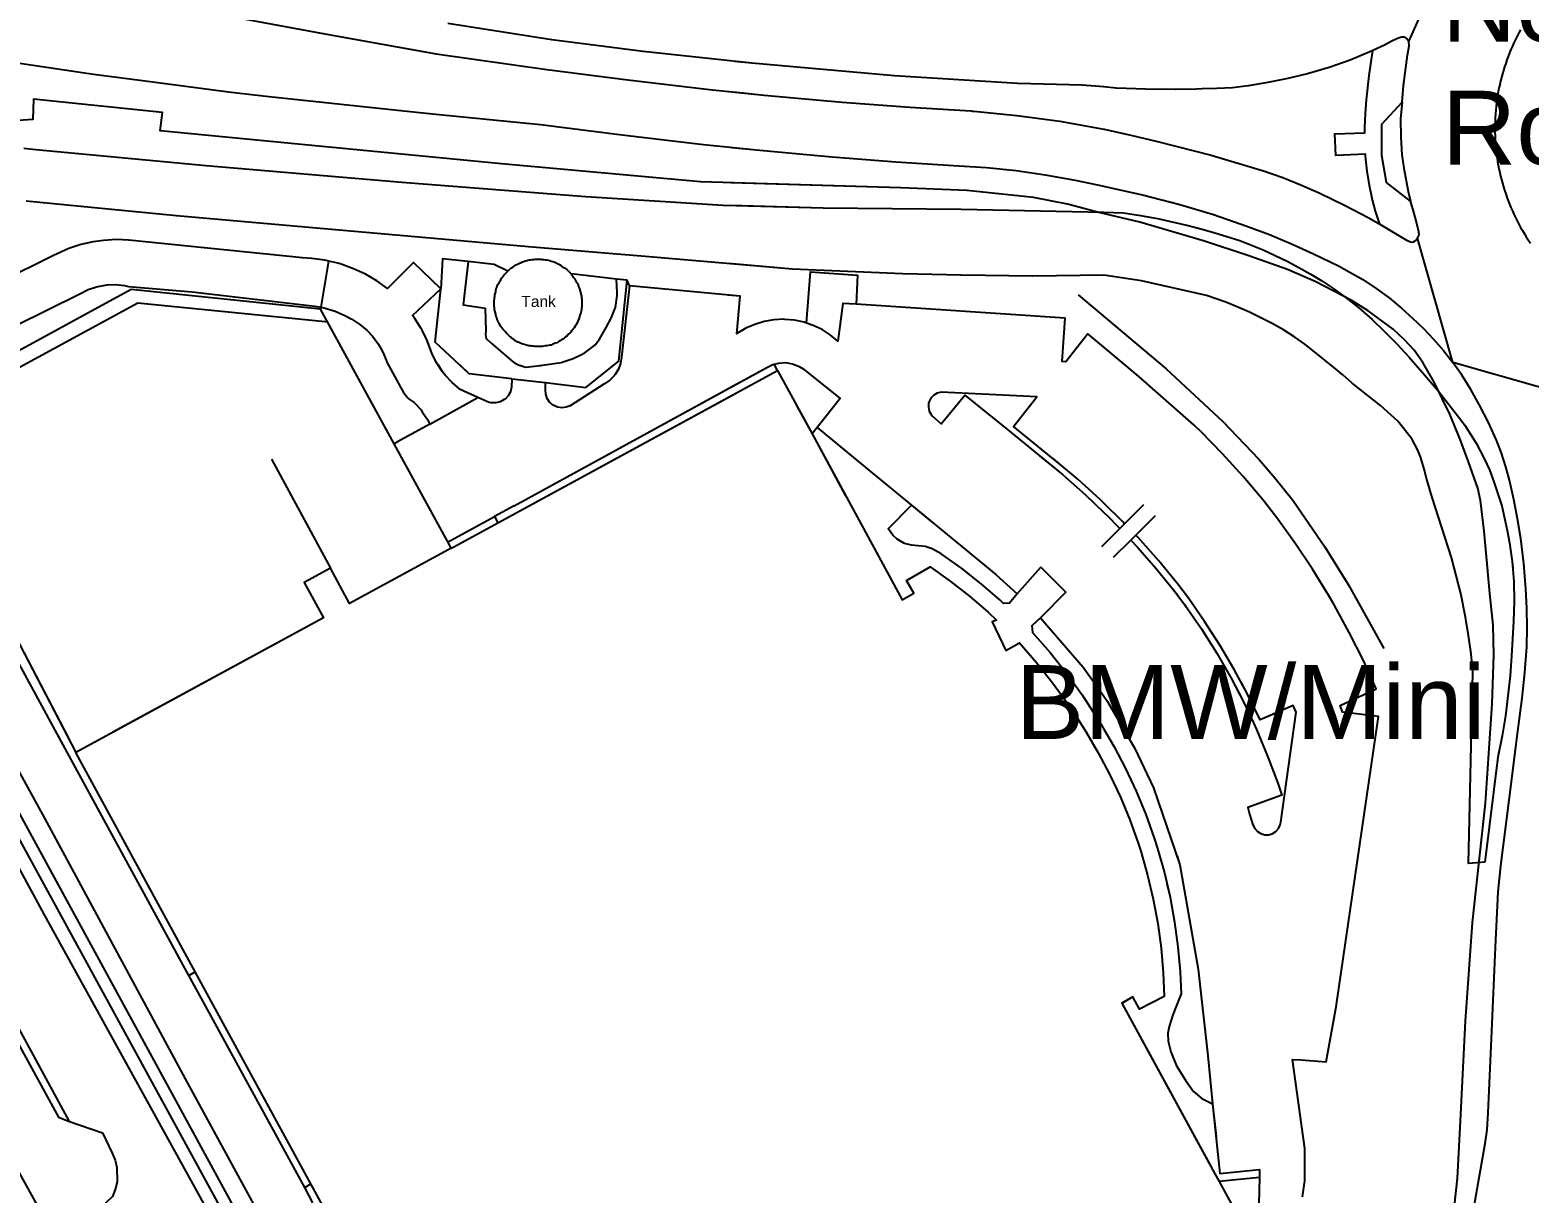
# Model space of a CAD drawing. Header units: millimetres. Extents: x 111502 to 977541, y 8702 to 1044108.
# Drawn here: x 488854.7 to 489057.6, y 240209.1 to 240366.6 of the extents above; entities that cross this region are included whole.
import ezdxf

# ---------------------------------------------------------------- set-up
doc = ezdxf.new("R2010")
doc.units = ezdxf.units.MM
doc.header["$LTSCALE"] = 0.25
doc.linetypes.add('DASHED2', pattern=[9.525, 6.35, -3.175])
doc.layers.add('E HVSS As Laid HV', color=10, linetype='Continuous')
doc.layers.add('X HVSS Site Background', color=8, linetype='Continuous')
doc.styles.add('Arial', font='arial.ttf')
doc.styles.add('OS Master Map$1$Standard', font='txt')

# ---------------------------------------------------------------- blocks, each defined once
blk = doc.blocks.new('OS MAP 060722')
at = {"layer": 'X HVSS Site Background', "flags": 128}
for points in [[(225.85, 1237.54), (225.12, 1237.2), (225.12, 1237.2), (222.78, 1236.24), (222.78, 1236.24), (219.91, 1235.22), (219.91, 1235.22), (216.97, 1234.37), (216.97, 1234.37), (214.32, 1233.72), (214.32, 1233.72), (211.64, 1233.18), (211.64, 1233.18), (208.94, 1232.74), (208.94, 1232.74), (206.84, 1232.49), (206.84, 1232.49), (204.73, 1232.36), (204.73, 1232.36), (202.74, 1232.33), (202.74, 1232.33), (201.97, 1232.29), (201.97, 1232.29), (199.17, 1232.24), (199.17, 1232.24), (195.12, 1232.29), (195.12, 1232.29), (191.07, 1232.44), (191.07, 1232.44), (189.42, 1232.59), (189.42, 1232.59), (187.07, 1232.79), (187.07, 1232.79), (186.47, 1232.84), (186.47, 1232.84), (177.77, 1233.04), (177.77, 1233.04), (161.07, 1234.09), (161.07, 1234.09), (141.77, 1235.79), (141.77, 1235.79), (127.07, 1237.39), (127.07, 1237.39), (114.72, 1238.99), (114.72, 1238.99), (100.62, 1241.19)], [(230.7, 1238.73), (239.62, 1258.76)], [(245.83, 1240.34), (245.6, 1239.9), (245.6, 1239.9), (245.36, 1239.46), (245.36, 1239.46), (245.14, 1239.01), (245.14, 1239.01), (244.93, 1238.56), (244.93, 1238.56), (244.72, 1238.11), (244.72, 1238.11), (244.52, 1237.65), (244.52, 1237.65), (244.33, 1237.19), (244.33, 1237.19), (244.15, 1236.72), (244.15, 1236.72), (243.98, 1236.25), (243.98, 1236.25), (243.81, 1235.78), (243.81, 1235.78), (243.66, 1235.31), (243.66, 1235.31), (243.51, 1234.83), (243.51, 1234.83), (243.37, 1234.35), (243.37, 1234.35), (243.24, 1233.87), (243.24, 1233.87), (243.12, 1233.39), (243.12, 1233.39), (243.01, 1232.9), (243.01, 1232.9), (242.9, 1232.41), (242.9, 1232.41), (242.81, 1231.92), (242.81, 1231.92), (242.72, 1231.43), (242.72, 1231.43), (242.65, 1230.94), (242.65, 1230.94), (242.58, 1230.44), (242.58, 1230.44), (242.52, 1229.95), (242.52, 1229.95), (242.47, 1229.45), (242.47, 1229.45), (242.43, 1228.95), (242.43, 1228.95), (242.4, 1228.45), (242.4, 1228.45), (242.38, 1227.96), (242.38, 1227.96), (242.36, 1227.46), (242.36, 1227.46), (242.36, 1226.96), (242.36, 1226.96), (242.36, 1226.46), (242.36, 1226.46), (242.38, 1225.96), (242.38, 1225.96), (242.4, 1225.46), (242.4, 1225.46), (242.43, 1224.96), (242.43, 1224.96), (242.47, 1224.46), (242.47, 1224.46), (242.52, 1223.97), (242.52, 1223.97), (242.58, 1223.47), (242.58, 1223.47), (242.65, 1222.98), (242.65, 1222.98), (242.72, 1222.49), (242.72, 1222.49), (242.81, 1221.99), (242.81, 1221.99), (242.9, 1221.5), (242.9, 1221.5), (243.01, 1221.02), (243.01, 1221.02), (243.12, 1220.53), (243.12, 1220.53), (243.24, 1220.04), (243.24, 1220.04), (243.37, 1219.56), (243.37, 1219.56), (243.51, 1219.08), (243.51, 1219.08), (243.66, 1218.61), (243.66, 1218.61), (243.81, 1218.13), (243.81, 1218.13), (243.98, 1217.66), (243.98, 1217.66), (244.15, 1217.19), (244.15, 1217.19), (244.33, 1216.73), (244.33, 1216.73), (244.52, 1216.27), (244.52, 1216.27), (244.72, 1215.81), (244.72, 1215.81), (244.93, 1215.35), (244.93, 1215.35), (245.14, 1214.9), (245.14, 1214.9), (245.36, 1214.46), (245.36, 1214.46), (245.6, 1214.01), (245.6, 1214.01), (245.83, 1213.58), (245.83, 1213.58), (246.08, 1213.14), (246.08, 1213.14), (246.34, 1212.71), (246.34, 1212.71), (246.6, 1212.29), (246.6, 1212.29), (246.87, 1211.87), (246.87, 1211.87), (247.15, 1211.45)], [(71.02, 1242.19), (84.47, 1239.69), (84.47, 1239.69), (99.07, 1237.09), (99.07, 1237.09), (114.02, 1234.94), (114.02, 1234.94), (125.02, 1233.54), (125.02, 1233.54), (136.07, 1232.24), (136.07, 1232.24), (143.47, 1231.49), (143.47, 1231.49), (154.02, 1230.54), (154.02, 1230.54), (163.17, 1229.84), (163.17, 1229.84), (171.42, 1229.34), (171.42, 1229.34), (171.59, 1229.33), (171.59, 1229.33), (171.82, 1229.32), (171.82, 1229.32), (177.66, 1228.74), (177.66, 1228.74), (183.47, 1227.94), (183.47, 1227.94), (189.42, 1226.88), (189.42, 1226.88), (189.45, 1226.87), (189.45, 1226.87), (193.08, 1226.06), (193.08, 1226.06), (196.7, 1225.21), (196.7, 1225.21), (203.95, 1223.34), (203.95, 1223.34), (211.05, 1221.22), (211.05, 1221.22), (213.63, 1220.32), (213.63, 1220.32), (216.17, 1219.31), (216.17, 1219.31), (218.67, 1218.19), (218.67, 1218.19), (222, 1216.59), (222, 1216.59), (225.27, 1214.85), (225.27, 1214.85), (226.76, 1213.99)], [(40.27, 1236.19), (52.67, 1234.34), (52.67, 1234.34), (58.62, 1233.54), (58.62, 1233.54), (71.32, 1231.89), (71.32, 1231.89), (76.47, 1231.29), (76.47, 1231.29), (94.67, 1229.34), (94.67, 1229.34), (99.02, 1228.89), (99.02, 1228.89), (113.17, 1227.49), (113.17, 1227.49), (124.22, 1226.09), (124.22, 1226.09), (135.22, 1224.79), (135.22, 1224.79), (142.87, 1224.04), (142.87, 1224.04), (149.66, 1223.4), (149.66, 1223.4), (152.66, 1223.14), (152.66, 1223.14), (161.25, 1222.46), (161.25, 1222.46), (169.78, 1221.91), (169.78, 1221.91), (173.55, 1221.68), (173.55, 1221.68), (177.54, 1221.26), (177.54, 1221.26), (181.5, 1220.68), (181.5, 1220.68), (185.54, 1219.95), (185.54, 1219.95), (189.42, 1219.16), (189.42, 1219.16), (189.56, 1219.13), (189.56, 1219.13), (194.65, 1217.97), (194.65, 1217.97), (199.7, 1216.68), (199.7, 1216.68), (204.28, 1215.33), (204.28, 1215.33), (208.78, 1213.76), (208.78, 1213.76), (211.83, 1212.59), (211.83, 1212.59), (214.84, 1211.33), (214.84, 1211.33), (217.82, 1209.99), (217.82, 1209.99), (221.2, 1208.35), (221.2, 1208.35), (224.48, 1206.5), (224.48, 1206.5), (226.29, 1205.3), (226.29, 1205.3), (228.04, 1204.02), (228.04, 1204.02), (229.72, 1202.64), (229.72, 1202.64), (231.22, 1201.3), (231.22, 1201.3), (232.67, 1199.9), (232.67, 1199.9), (234.05, 1198.43), (234.05, 1198.43), (235.38, 1196.89), (235.38, 1196.89), (236.65, 1195.3)], [(230.7, 1238.73), (230.4, 1239.13), (230.4, 1239.13), (230.09, 1239.33), (230.09, 1239.33), (229.69, 1239.33), (229.69, 1239.33), (229.18, 1239.17), (229.18, 1239.17), (228.29, 1238.74), (228.29, 1238.74), (227.42, 1238.25), (227.42, 1238.25), (225.85, 1237.54)], [(229.78, 1230.53), (229.99, 1232.8), (229.99, 1232.8), (230.51, 1236.91), (230.51, 1236.91), (230.76, 1238.17), (230.76, 1238.17), (230.7, 1238.73)], [(226.76, 1213.99), (226.19, 1215.77), (226.19, 1215.77), (225.74, 1217.49), (225.74, 1217.49), (225.37, 1219.23), (225.37, 1219.23), (225.05, 1221.2), (225.05, 1221.2), (224.83, 1223.2), (224.83, 1223.2), (224.82, 1223.48), (224.82, 1223.48), (220.81, 1223.33), (220.81, 1223.33), (220.69, 1226.24), (220.69, 1226.24), (224.73, 1226.4), (224.73, 1226.4), (224.73, 1227.09), (224.73, 1227.09), (224.82, 1228.98), (224.82, 1228.98), (224.98, 1230.86), (224.98, 1230.86), (225.35, 1234.16), (225.35, 1234.16), (225.85, 1237.54)], [(241.4, 1167.07), (240.91, 1172.44), (240.91, 1172.44), (240.4, 1176.58), (240.4, 1176.58), (240.04, 1178.28), (240.04, 1178.28), (238.79, 1181.84), (238.79, 1181.84), (237.62, 1185.01), (237.62, 1185.01), (236.26, 1188.29), (236.26, 1188.29), (234.14, 1192.6), (234.14, 1192.6), (232.62, 1195.26), (232.62, 1195.26), (232.3, 1195.75), (232.3, 1195.75), (231.44, 1196.93), (231.44, 1196.93), (230.1, 1198.36), (230.1, 1198.36), (228.57, 1199.79), (228.57, 1199.79), (225.21, 1202.28), (225.21, 1202.28), (222.89, 1203.74), (222.89, 1203.74), (218.02, 1206.26), (218.02, 1206.26), (214.29, 1207.87), (214.29, 1207.87), (209.04, 1209.73), (209.04, 1209.73), (203.05, 1211.73), (203.05, 1211.73), (194.3, 1214.28), (194.3, 1214.28), (188.73, 1215.6), (188.73, 1215.6), (184.51, 1216.72), (184.51, 1216.72), (179.89, 1217.61), (179.89, 1217.61), (170.91, 1218.58), (170.91, 1218.58), (161.94, 1218.94), (161.94, 1218.94), (134.82, 1219.73), (134.82, 1219.73), (107.91, 1222.2), (107.91, 1222.2), (61.7, 1226.65), (61.7, 1226.65), (62, 1229.15), (62, 1229.15), (44.58, 1230.94), (44.58, 1230.94), (44.45, 1228.18), (44.45, 1228.18), (39.93, 1227.87)], [(230.95, 1217.13), (227.7, 1219.65), (227.7, 1219.65), (227.06, 1223.29), (227.06, 1223.29), (227.03, 1227.54), (227.03, 1227.54), (229.78, 1230.53)], [(229.78, 1230.53), (229.57, 1228.32), (229.57, 1228.32), (229.6, 1225.77), (229.6, 1225.77), (229.75, 1223.41), (229.75, 1223.41), (230.01, 1221.59), (230.01, 1221.59), (230.63, 1218.44), (230.63, 1218.44), (230.95, 1217.13)], [(43.27, 1224.29), (44.87, 1224.14), (44.87, 1224.14), (67.92, 1221.94), (67.92, 1221.94), (94.42, 1219.69), (94.42, 1219.69), (119.32, 1217.74), (119.32, 1217.74), (137.92, 1216.59), (137.92, 1216.59), (151.42, 1216.24), (151.42, 1216.24), (170.12, 1216.04), (170.12, 1216.04), (189.42, 1215.64), (189.42, 1215.64), (192.07, 1215.54), (192.07, 1215.54), (194.37, 1215.19), (194.37, 1215.19), (196.67, 1214.79), (196.67, 1214.79), (200.82, 1213.84), (200.82, 1213.84), (202.57, 1213.39), (202.57, 1213.39), (204.32, 1212.89), (204.32, 1212.89), (207.82, 1211.79), (207.82, 1211.79), (210.97, 1210.54), (210.97, 1210.54), (212.62, 1209.79), (212.62, 1209.79), (214.22, 1208.99), (214.22, 1208.99), (215.82, 1208.14), (215.82, 1208.14), (217.37, 1207.29), (217.37, 1207.29), (218.92, 1206.34), (218.92, 1206.34), (220.42, 1205.34), (220.42, 1205.34), (222.07, 1204.14), (222.07, 1204.14), (223.92, 1202.69), (223.92, 1202.69), (225.72, 1201.09), (225.72, 1201.09), (227.42, 1199.49), (227.42, 1199.49), (229.07, 1197.79), (229.07, 1197.79), (230.72, 1196.04), (230.72, 1196.04), (232.82, 1193.59), (232.82, 1193.59), (234.72, 1191.39), (234.72, 1191.39), (237.42, 1187.94), (237.42, 1187.94), (238.27, 1186.79), (238.27, 1186.79), (239.07, 1185.59), (239.07, 1185.59), (239.82, 1184.34), (239.82, 1184.34), (240.92, 1182.29), (240.92, 1182.29), (241.62, 1180.74), (241.62, 1180.74), (242.22, 1179.14), (242.22, 1179.14), (242.77, 1177.49), (242.77, 1177.49), (243.27, 1175.89), (243.27, 1175.89), (243.67, 1174.19), (243.67, 1174.19), (244.02, 1172.54), (244.02, 1172.54), (244.32, 1170.84), (244.32, 1170.84), (244.67, 1168.34), (244.67, 1168.34), (244.76, 1167.46)], [(237.07, 1166.56), (236.47, 1168.89), (236.47, 1168.89), (233.87, 1176.99), (233.87, 1176.99), (233.57, 1177.89), (233.57, 1177.89), (233.32, 1178.84), (233.32, 1178.84), (233.07, 1179.74), (233.07, 1179.74), (232.82, 1180.69), (232.82, 1180.69), (232.57, 1181.59), (232.57, 1181.59), (232.27, 1182.49), (232.27, 1182.49), (231.92, 1183.39), (231.92, 1183.39), (231.12, 1184.94), (231.12, 1184.94), (229.22, 1187.34), (229.22, 1187.34), (226.87, 1189.44), (226.87, 1189.44), (223.02, 1192.49), (223.02, 1192.49), (221.77, 1193.59), (221.77, 1193.59), (220.52, 1194.64), (220.52, 1194.64), (217.92, 1196.74), (217.92, 1196.74), (216.62, 1197.74), (216.62, 1197.74), (215.27, 1198.69), (215.27, 1198.69), (213.72, 1199.69), (213.72, 1199.69), (212.22, 1200.54), (212.22, 1200.54), (210.67, 1201.34), (210.67, 1201.34), (209.12, 1202.09), (209.12, 1202.09), (207.57, 1202.79), (207.57, 1202.79), (205.92, 1203.44), (205.92, 1203.44), (203.32, 1204.34), (203.32, 1204.34), (194.52, 1206.34), (194.52, 1206.34), (189.42, 1207.09), (189.42, 1207.09), (179.82, 1206.99), (179.82, 1206.99), (170.12, 1207.09), (170.12, 1207.09), (162.22, 1207.29), (162.22, 1207.29), (147.27, 1207.94), (147.27, 1207.94), (128.42, 1209.54), (128.42, 1209.54), (111.57, 1210.94), (111.57, 1210.94), (63.92, 1215.14), (63.92, 1215.14), (43.57, 1217.14)], [(231.87, 1212.12), (232.12, 1212.58), (232.12, 1212.58), (232.07, 1212.98), (232.07, 1212.98), (231.71, 1214.48), (231.71, 1214.48), (231.28, 1215.95), (231.28, 1215.95), (230.95, 1217.13)], [(226.76, 1213.99), (228.37, 1213.06), (228.37, 1213.06), (230.46, 1211.81), (230.46, 1211.81), (231.07, 1211.56), (231.07, 1211.56), (231.34, 1211.62), (231.34, 1211.62), (231.57, 1211.77), (231.57, 1211.77), (231.87, 1212.12)], [(84.54, 1209), (83.99, 1209.13), (83.99, 1209.13), (82.23, 1209.38), (82.23, 1209.38), (80.95, 1209.46), (80.95, 1209.46), (57.48, 1211.86), (57.48, 1211.86), (55.76, 1211.92), (55.76, 1211.92), (54.03, 1211.82), (54.03, 1211.82), (52.65, 1211.63), (52.65, 1211.63), (50.96, 1211.24), (50.96, 1211.24), (49.32, 1210.7), (49.32, 1210.7), (47.74, 1210.01), (47.74, 1210.01), (47.18, 1209.72), (47.18, 1209.72), (25.9, 1199.16)], [(236.65, 1195.3), (231.87, 1212.12)], [(103.37, 1208.96), (99.92, 1209.33), (99.92, 1209.33), (99.67, 1205.24)], [(108.76, 1207.66), (109.17, 1208.04), (109.17, 1208.04), (109.27, 1208.09), (109.27, 1208.09), (109.42, 1208.19), (109.42, 1208.19), (109.62, 1208.34), (109.62, 1208.34), (109.77, 1208.44), (109.77, 1208.44), (110.17, 1208.64), (110.17, 1208.64), (110.32, 1208.74), (110.32, 1208.74), (110.52, 1208.79), (110.52, 1208.79), (110.72, 1208.89), (110.72, 1208.89), (110.92, 1208.94), (110.92, 1208.94), (111.12, 1209.04), (111.12, 1209.04), (111.32, 1209.09), (111.32, 1209.09), (111.47, 1209.14), (111.47, 1209.14), (111.67, 1209.19), (111.67, 1209.19), (111.87, 1209.19), (111.87, 1209.19), (112.07, 1209.24), (112.07, 1209.24), (112.27, 1209.24), (112.27, 1209.24), (112.47, 1209.29), (112.47, 1209.29), (113.27, 1209.29), (113.27, 1209.29), (113.42, 1209.24), (113.42, 1209.24), (113.62, 1209.24), (113.62, 1209.24), (113.82, 1209.19), (113.82, 1209.19), (114.02, 1209.19), (114.02, 1209.19), (114.42, 1209.09), (114.42, 1209.09), (114.62, 1208.99), (114.62, 1208.99), (115.02, 1208.89), (115.02, 1208.89), (115.92, 1208.44), (115.92, 1208.44), (116.07, 1208.29), (116.07, 1208.29), (116.22, 1208.19), (116.22, 1208.19), (116.42, 1208.09), (116.42, 1208.09), (116.72, 1207.89), (116.72, 1207.89), (117.32, 1207.29)], [(83.47, 1202.76), (84.54, 1209)], [(99.67, 1205.24), (95.98, 1208.84), (95.98, 1208.84), (92.48, 1205.32), (92.48, 1205.32), (91.02, 1206.35), (91.02, 1206.35), (89.48, 1207.24), (89.48, 1207.24), (87.86, 1207.98), (87.86, 1207.98), (86.19, 1208.59), (86.19, 1208.59), (85.73, 1208.72), (85.73, 1208.72), (84.54, 1209)], [(103.37, 1208.96), (102.69, 1203.07), (102.69, 1203.07), (105.67, 1202.63), (105.67, 1202.63), (105.78, 1199.57), (105.78, 1199.57), (105.72, 1199.07), (105.72, 1199.07), (105.84, 1198.52), (105.84, 1198.52), (106.47, 1197.95), (106.47, 1197.95), (108.33, 1196.32), (108.33, 1196.32), (109.36, 1195.45), (109.36, 1195.45), (109.65, 1195.25), (109.65, 1195.25), (110.31, 1194.94), (110.31, 1194.94), (110.88, 1194.72), (110.88, 1194.72), (111.21, 1194.66), (111.21, 1194.66), (113.13, 1194.88), (113.13, 1194.88), (115.97, 1195.3), (115.97, 1195.3), (117.59, 1195.83), (117.59, 1195.83), (118.74, 1196.37), (118.74, 1196.37), (119.21, 1196.65), (119.21, 1196.65), (120.31, 1197.45), (120.31, 1197.45), (120.57, 1197.69), (120.57, 1197.69), (121.17, 1198.45), (121.17, 1198.45), (122.05, 1200.03), (122.05, 1200.03), (122.74, 1201.27), (122.74, 1201.27), (123.21, 1202.4), (123.21, 1202.4), (123.31, 1202.74), (123.31, 1202.74), (123.56, 1204.33), (123.56, 1204.33), (123.57, 1204.71), (123.57, 1204.71), (123.45, 1206.58)], [(108.76, 1207.66), (106.89, 1208.57), (106.89, 1208.57), (103.37, 1208.96)], [(117.32, 1207.29), (117.42, 1207.14), (117.42, 1207.14), (117.57, 1206.99), (117.57, 1206.99), (117.62, 1206.79), (117.62, 1206.79), (117.77, 1206.64), (117.77, 1206.64), (117.87, 1206.49), (117.87, 1206.49), (118.07, 1206.09), (118.07, 1206.09), (118.17, 1205.99), (118.17, 1205.99), (118.27, 1205.79), (118.27, 1205.79), (118.32, 1205.59), (118.32, 1205.59), (118.42, 1205.39), (118.42, 1205.39), (118.47, 1205.24), (118.47, 1205.24), (118.72, 1204.24), (118.72, 1204.24), (118.72, 1203.99), (118.72, 1203.99), (118.77, 1203.84), (118.77, 1203.84), (118.77, 1202.84), (118.77, 1202.84), (118.72, 1202.64), (118.72, 1202.64), (118.72, 1202.44), (118.72, 1202.44), (118.57, 1201.84), (118.57, 1201.84), (118.52, 1201.69), (118.52, 1201.69), (118.42, 1201.29), (118.42, 1201.29), (118.22, 1200.89), (118.22, 1200.89), (118.17, 1200.74), (118.17, 1200.74), (117.97, 1200.34), (117.97, 1200.34), (117.87, 1200.19), (117.87, 1200.19), (117.72, 1199.99), (117.72, 1199.99), (117.62, 1199.84), (117.62, 1199.84), (117.57, 1199.74), (117.57, 1199.74), (117.42, 1199.59), (117.42, 1199.59), (117.27, 1199.39), (117.27, 1199.39), (117.17, 1199.24), (117.17, 1199.24), (117.02, 1199.14), (117.02, 1199.14), (116.72, 1198.84), (116.72, 1198.84), (116.52, 1198.69), (116.52, 1198.69), (116.37, 1198.59), (116.37, 1198.59), (116.22, 1198.44), (116.22, 1198.44), (116.02, 1198.34), (116.02, 1198.34), (115.87, 1198.24), (115.87, 1198.24), (115.67, 1198.14), (115.67, 1198.14), (115.37, 1197.94), (115.37, 1197.94), (115.17, 1197.89), (115.17, 1197.89), (114.97, 1197.79), (114.97, 1197.79), (114.82, 1197.74), (114.82, 1197.74), (114.62, 1197.64), (114.62, 1197.64), (114.42, 1197.64), (114.42, 1197.64), (114.02, 1197.54), (114.02, 1197.54), (113.82, 1197.54), (113.82, 1197.54), (113.42, 1197.44), (113.42, 1197.44), (112.42, 1197.44), (112.42, 1197.44), (112.22, 1197.49), (112.22, 1197.49), (112.02, 1197.49), (112.02, 1197.49), (111.82, 1197.54), (111.82, 1197.54), (111.62, 1197.54), (111.62, 1197.54), (111.42, 1197.59), (111.42, 1197.59), (111.27, 1197.64), (111.27, 1197.64), (110.67, 1197.79), (110.67, 1197.79), (110.47, 1197.89), (110.47, 1197.89), (110.32, 1197.99), (110.32, 1197.99), (110.12, 1198.04), (110.12, 1198.04), (109.92, 1198.14), (109.92, 1198.14), (109.77, 1198.24), (109.77, 1198.24), (109.57, 1198.39), (109.57, 1198.39), (109.27, 1198.59), (109.27, 1198.59), (109.12, 1198.74), (109.12, 1198.74), (108.97, 1198.84), (108.97, 1198.84), (108.52, 1199.29), (108.52, 1199.29), (108.42, 1199.44), (108.42, 1199.44), (108.12, 1199.74), (108.12, 1199.74), (107.92, 1200.04), (107.92, 1200.04), (107.77, 1200.19), (107.77, 1200.19), (107.57, 1200.59), (107.57, 1200.59), (107.47, 1200.74), (107.47, 1200.74), (107.42, 1200.94), (107.42, 1200.94), (107.32, 1201.14), (107.32, 1201.14), (107.27, 1201.34), (107.27, 1201.34), (107.17, 1201.49), (107.17, 1201.49), (107.12, 1201.69), (107.12, 1201.69), (107.12, 1201.84), (107.12, 1201.84), (106.97, 1202.44), (106.97, 1202.44), (106.97, 1202.69), (106.97, 1202.69), (106.92, 1202.89), (106.92, 1202.89), (106.92, 1203.69), (106.92, 1203.69), (106.97, 1203.89), (106.97, 1203.89), (106.97, 1204.04), (106.97, 1204.04), (107.02, 1204.24), (107.02, 1204.24), (107.02, 1204.44), (107.02, 1204.44), (107.12, 1204.84), (107.12, 1204.84), (107.12, 1205.04), (107.12, 1205.04), (107.17, 1205.24), (107.17, 1205.24), (107.27, 1205.44), (107.27, 1205.44), (107.32, 1205.64), (107.32, 1205.64), (107.42, 1205.84), (107.42, 1205.84), (107.62, 1206.14), (107.62, 1206.14), (107.72, 1206.34), (107.72, 1206.34), (107.82, 1206.49), (107.82, 1206.49), (107.92, 1206.69), (107.92, 1206.69), (108.02, 1206.84), (108.02, 1206.84), (108.17, 1206.99), (108.17, 1206.99), (108.27, 1207.14), (108.27, 1207.14), (108.42, 1207.34), (108.42, 1207.34), (108.76, 1207.66)], [(123.45, 1206.58), (117.32, 1207.29)], [(149.18, 1200.62), (149.72, 1207.54), (149.72, 1207.54), (156.07, 1207.09), (156.07, 1207.09), (155.88, 1203.16)], [(83.42, 1202.49), (57.76, 1205.18), (57.76, 1205.18), (27.74, 1188.78)], [(28.92, 1193.75), (50.91, 1204.62), (50.91, 1204.62), (51.97, 1205.15), (51.97, 1205.15), (53.1, 1205.53), (53.1, 1205.53), (54.27, 1205.76), (54.27, 1205.76), (54.48, 1205.79), (54.48, 1205.79), (55.67, 1205.82), (55.67, 1205.82), (56.86, 1205.7), (56.86, 1205.7), (57.43, 1205.59), (57.43, 1205.59), (66.04, 1204.87), (66.04, 1204.87), (82.63, 1202.92), (82.63, 1202.92), (83.47, 1202.76)], [(104.7, 1190.56), (102.3, 1191.64), (102.3, 1191.64), (101.24, 1192.55), (101.24, 1192.55), (100.29, 1193.57), (100.29, 1193.57), (99.93, 1194.03), (99.93, 1194.03), (99.16, 1195.19), (99.16, 1195.19), (98.52, 1196.43), (98.52, 1196.43), (98.27, 1197.06), (98.27, 1197.06), (97.78, 1198.36), (97.78, 1198.36), (97.1, 1199.75), (97.1, 1199.75), (97, 1199.92), (97, 1199.92), (96.16, 1201.22), (96.16, 1201.22), (95.85, 1201.64), (95.85, 1201.64), (99.67, 1205.24)], [(109.28, 1193.08), (103.52, 1193.75), (103.52, 1193.75), (98.92, 1198.05), (98.92, 1198.05), (99.67, 1205.2), (99.67, 1205.2), (99.67, 1205.24)], [(125.24, 1205.66), (124.16, 1195.98), (124.16, 1195.98), (124.02, 1195.15), (124.02, 1195.15), (123.72, 1194.36), (123.72, 1194.36), (123.29, 1193.64), (123.29, 1193.64), (123.15, 1193.47), (123.15, 1193.47), (122.55, 1192.87), (122.55, 1192.87), (121.85, 1192.4), (121.85, 1192.4), (121.73, 1192.34), (121.73, 1192.34), (117.21, 1189.43), (117.21, 1189.43), (116.65, 1189.21), (116.65, 1189.21), (116.05, 1189.15), (116.05, 1189.15), (115.46, 1189.24), (115.46, 1189.24), (114.91, 1189.48), (114.91, 1189.48), (114.86, 1189.52), (114.86, 1189.52), (114.41, 1189.91), (114.41, 1189.91), (114.07, 1190.41), (114.07, 1190.41), (113.88, 1190.98), (113.88, 1190.98), (113.84, 1191.58), (113.84, 1191.58), (113.84, 1191.6), (113.84, 1191.6), (113.86, 1192.55)], [(113.86, 1192.55), (119.31, 1191.91), (119.31, 1191.91), (123.77, 1195.47), (123.77, 1195.47), (124.89, 1206.41)], [(124.89, 1206.41), (123.45, 1206.58)], [(125.24, 1205.66), (124.89, 1206.41)], [(149.18, 1200.62), (148.85, 1200.73), (148.85, 1200.73), (147.56, 1201.01), (147.56, 1201.01), (146.25, 1201.12), (146.25, 1201.12), (146.05, 1201.13), (146.05, 1201.13), (144.74, 1201.06), (144.74, 1201.06), (143.44, 1200.83), (143.44, 1200.83), (142.18, 1200.44), (142.18, 1200.44), (140.98, 1199.91), (140.98, 1199.91), (139.85, 1199.24), (139.85, 1199.24), (139.74, 1199.16), (139.74, 1199.16), (140.2, 1204.24), (140.2, 1204.24), (125.24, 1205.66)], [(24.44, 1184.76), (24.54, 1184.81), (24.54, 1184.81), (58.7, 1203.35), (58.7, 1203.35), (84.05, 1200.81), (84.05, 1200.81), (84.36, 1200.78)], [(155.88, 1203.16), (154.08, 1203.28), (154.08, 1203.28), (153.4, 1198.18), (153.4, 1198.18), (152.38, 1199.02), (152.38, 1199.02), (151.28, 1199.73), (151.28, 1199.73), (150.09, 1200.3), (150.09, 1200.3), (149.18, 1200.62)], [(219.4, 1164.48), (217.68, 1167.28), (217.68, 1167.28), (215.38, 1170.72), (215.38, 1170.72), (212.96, 1174.07), (212.96, 1174.07), (210.98, 1176.63), (210.98, 1176.63), (208.3, 1179.83), (208.3, 1179.83), (205.5, 1182.92), (205.5, 1182.92), (202.59, 1185.9), (202.59, 1185.9), (201.67, 1186.8), (201.67, 1186.8), (194.89, 1192.75), (194.89, 1192.75), (193.84, 1193.64), (193.84, 1193.64), (189.42, 1197.37), (189.42, 1197.37), (187.27, 1199.18), (187.27, 1199.18), (184.29, 1195.38), (184.29, 1195.38), (183.79, 1195.41), (183.79, 1195.41), (184.18, 1201.3), (184.18, 1201.3), (155.88, 1203.16)], [(185.97, 1204.44), (197.88, 1194.4), (197.88, 1194.4), (205.53, 1187.3), (205.53, 1187.3), (210.38, 1182.19), (210.38, 1182.19), (212.57, 1179.66), (212.57, 1179.66), (215, 1176.62), (215, 1176.62), (219.32, 1170.33), (219.32, 1170.33), (222.6, 1165.07), (222.6, 1165.07), (222.71, 1164.87)], [(83.42, 1202.49), (83.47, 1202.76)], [(84.36, 1200.78), (83.42, 1202.49)], [(83.47, 1202.76), (84.03, 1202.65), (84.03, 1202.65), (85.4, 1202.23), (85.4, 1202.23), (86.71, 1201.66), (86.71, 1201.66), (87.66, 1201.13), (87.66, 1201.13), (88.72, 1200.41), (88.72, 1200.41), (89.71, 1199.59), (89.71, 1199.59), (90.43, 1198.83), (90.43, 1198.83), (91.2, 1197.8), (91.2, 1197.8), (91.84, 1196.68), (91.84, 1196.68), (92.33, 1195.49), (92.33, 1195.49), (92.39, 1195.31), (92.39, 1195.31), (94.21, 1191.92), (94.21, 1191.92), (94.63, 1191.2), (94.63, 1191.2), (95.22, 1190.49), (95.22, 1190.49), (95.41, 1190.31), (95.41, 1190.31), (96.09, 1189.85), (96.09, 1189.85), (96.96, 1188.91), (96.96, 1188.91), (97.18, 1188.62), (97.18, 1188.62), (97.89, 1187.56), (97.89, 1187.56), (98.22, 1186.93)], [(93.38, 1184.28), (84.36, 1200.78)], [(109.6, 1175.88), (143.88, 1194.66), (143.88, 1194.66), (144.64, 1195.01), (144.64, 1195.01), (144.8, 1195.05)], [(144.8, 1195.05), (145.45, 1195.21), (145.45, 1195.21), (146.29, 1195.26), (146.29, 1195.26), (146.6, 1195.24), (146.6, 1195.24), (147.42, 1195.07), (147.42, 1195.07), (148.2, 1194.75), (148.2, 1194.75), (148.71, 1194.44), (148.71, 1194.44), (153.75, 1190.39), (153.75, 1190.39), (150.61, 1186.47)], [(145.26, 1194.19), (144.8, 1195.05)], [(246.32, 1167.64), (246.28, 1168.04), (246.28, 1168.04), (245.85, 1171.45), (245.85, 1171.45), (245.42, 1174.09), (245.42, 1174.09), (244.92, 1176.72), (244.92, 1176.72), (244.32, 1179.33), (244.32, 1179.33), (243.82, 1181.17), (243.82, 1181.17), (243.24, 1183), (243.24, 1183), (242.56, 1184.78), (242.56, 1184.78), (241.48, 1187.17), (241.48, 1187.17), (240.29, 1189.52), (240.29, 1189.52), (239.11, 1191.61), (239.11, 1191.61), (237.83, 1193.65), (237.83, 1193.65), (236.65, 1195.3)], [(253.6, 1190.43), (236.65, 1195.3)], [(109.28, 1193.08), (109.26, 1191.92), (109.26, 1191.92), (109.11, 1191.32), (109.11, 1191.32), (108.81, 1190.78), (108.81, 1190.78), (108.39, 1190.33), (108.39, 1190.33), (108.28, 1190.25), (108.28, 1190.25), (107.73, 1189.95), (107.73, 1189.95), (107.13, 1189.81), (107.13, 1189.81), (106.51, 1189.81), (106.51, 1189.81), (106.23, 1189.87), (106.23, 1189.87), (104.7, 1190.56)], [(107.39, 1173.58), (145.26, 1194.19)], [(109.28, 1193.08), (113.86, 1192.55)], [(145.26, 1194.19), (149.93, 1185.62)], [(192.24, 1173.45), (191.93, 1173.77), (191.93, 1173.77), (189.42, 1176.24), (189.42, 1176.24), (188.97, 1176.68), (188.97, 1176.68), (185.91, 1179.47), (185.91, 1179.47), (183.75, 1181.3), (183.75, 1181.3), (177.2, 1186.6), (177.2, 1186.6), (180.34, 1190.62), (180.34, 1190.62), (167.41, 1191.26), (167.41, 1191.26), (166.88, 1191.13), (166.88, 1191.13), (166.41, 1190.86), (166.41, 1190.86), (166.03, 1190.46), (166.03, 1190.46), (165.77, 1189.98), (165.77, 1189.98), (165.71, 1189.77), (165.71, 1189.77), (165.68, 1189.23), (165.68, 1189.23), (165.8, 1188.7), (165.8, 1188.7), (166.07, 1188.22), (166.07, 1188.22), (166.24, 1188.03), (166.24, 1188.03), (167.41, 1186.97), (167.41, 1186.97), (170.63, 1190.85), (170.63, 1190.85), (176.41, 1186.15)], [(98.22, 1186.93), (104.7, 1190.56)], [(98.22, 1186.93), (93.83, 1184.53), (93.83, 1184.53), (93.38, 1184.28)], [(150.61, 1186.47), (149.93, 1185.62)], [(149.93, 1185.62), (162.15, 1163.14), (162.15, 1163.14), (163.69, 1164.03), (163.69, 1164.03), (162.7, 1165.76), (162.7, 1165.76), (165.93, 1167.62), (165.93, 1167.62), (168.64, 1165.69), (168.64, 1165.69), (171.26, 1163.64), (171.26, 1163.64), (173.77, 1161.47), (173.77, 1161.47), (174.9, 1160.39), (174.9, 1160.39), (174.33, 1160.14), (174.33, 1160.14), (174.76, 1159.24)], [(150.61, 1186.47), (157.33, 1180.94), (157.33, 1180.94), (163.38, 1175.97)], [(176.41, 1186.15), (183.81, 1180.12), (183.81, 1180.12), (186.95, 1177.34), (186.95, 1177.34), (189.42, 1174.98), (189.42, 1174.98), (189.97, 1174.45), (189.97, 1174.45), (191.38, 1173.02), (191.38, 1173.02), (191.59, 1172.8)], [(100.65, 1170.98), (93.38, 1184.28)], [(76.79, 1182.21), (84.74, 1167.44)], [(109.6, 1175.88), (106.93, 1174.42)], [(177.68, 1163.97), (176.64, 1162.71), (176.64, 1162.71), (175.86, 1162.64), (175.86, 1162.64), (175.36, 1163.12), (175.36, 1163.12), (172.82, 1165.33), (172.82, 1165.33), (170.17, 1167.41), (170.17, 1167.41), (167.42, 1169.36), (167.42, 1169.36), (166.2, 1170.06), (166.2, 1170.06), (165.25, 1170.38), (165.25, 1170.38), (163.41, 1170.56), (163.41, 1170.56), (162.46, 1170.76), (162.46, 1170.76), (161.43, 1171.34), (161.43, 1171.34), (160.85, 1171.89), (160.85, 1171.89), (160.41, 1172.51), (160.41, 1172.51), (160.24, 1172.77), (160.24, 1172.77), (163.38, 1175.97)], [(163.38, 1175.97), (174.81, 1166.57), (174.81, 1166.57), (177.68, 1163.97)], [(192.24, 1173.45), (194.85, 1176.04)], [(100.65, 1170.98), (101.1, 1171.23), (101.1, 1171.23), (106.93, 1174.42)], [(101.1, 1170.15), (101.52, 1170.38), (101.52, 1170.38), (107.39, 1173.58)], [(106.93, 1174.42), (107.39, 1173.58)], [(189.16, 1170.38), (191.59, 1172.8)], [(191.59, 1172.8), (192.24, 1173.45)], [(196.37, 1174.51), (193.74, 1171.89)], [(101.1, 1170.15), (100.65, 1170.98)], [(193.07, 1171.23), (190.68, 1168.86)], [(193.74, 1171.89), (193.07, 1171.23)], [(193.07, 1171.23), (193.97, 1170.27), (193.97, 1170.27), (196.47, 1167.43), (196.47, 1167.43), (198.86, 1164.5), (198.86, 1164.5), (200.4, 1162.45), (200.4, 1162.45), (200.53, 1162.26)], [(201.55, 1162.38), (200.87, 1163.35), (200.87, 1163.35), (199.43, 1165.25), (199.43, 1165.25), (196.81, 1168.46), (196.81, 1168.46), (194.05, 1171.56), (194.05, 1171.56), (193.74, 1171.89)], [(101.1, 1170.15), (100.76, 1169.96), (100.76, 1169.96), (87.32, 1162.64), (87.32, 1162.64), (84.74, 1167.44)], [(84.74, 1167.44), (81.18, 1165.5), (81.18, 1165.5), (83.79, 1160.72), (83.79, 1160.72), (55.3, 1145.2)], [(177.68, 1163.97), (180.91, 1167.55), (180.91, 1167.55), (184.28, 1164.2), (184.28, 1164.2), (180.85, 1160.71)], [(180.85, 1160.71), (179.92, 1159.84)], [(180.85, 1160.71), (181.45, 1160.02)], [(48.12, 1144.36), (47.77, 1144.99), (47.77, 1144.99), (40.87, 1157.71), (40.87, 1157.71), (40.81, 1158.05), (40.81, 1158.05), (40.92, 1158.56), (40.92, 1158.56), (41.13, 1158.84), (41.13, 1158.84), (41.62, 1159.11)], [(41.62, 1159.11), (49.23, 1144.49)]]:
    blk.add_lwpolyline(points, dxfattribs=at)
at = {"layer": 'X HVSS Site Background'}
for points in [[(230.7, 1238.73), (239.62, 1258.76)], [(245.83, 1240.34), (245.6, 1239.9), (245.36, 1239.46), (245.14, 1239.01), (244.93, 1238.56), (244.72, 1238.11), (244.52, 1237.65), (244.33, 1237.19), (244.15, 1236.72), (243.98, 1236.25), (243.81, 1235.78), (243.66, 1235.31), (243.51, 1234.83), (243.37, 1234.35), (243.24, 1233.87), (243.12, 1233.39), (243.01, 1232.9), (242.9, 1232.41), (242.81, 1231.92), (242.72, 1231.43), (242.65, 1230.94), (242.58, 1230.44), (242.52, 1229.95), (242.47, 1229.45), (242.43, 1228.95), (242.4, 1228.45), (242.38, 1227.96), (242.36, 1227.46), (242.36, 1226.96), (242.36, 1226.46), (242.38, 1225.96), (242.4, 1225.46), (242.43, 1224.96), (242.47, 1224.46), (242.52, 1223.97), (242.58, 1223.47), (242.65, 1222.98), (242.72, 1222.49), (242.81, 1221.99), (242.9, 1221.5), (243.01, 1221.02), (243.12, 1220.53), (243.24, 1220.04), (243.37, 1219.56), (243.51, 1219.08), (243.66, 1218.61), (243.81, 1218.13), (243.98, 1217.66), (244.15, 1217.19), (244.33, 1216.73), (244.52, 1216.27), (244.72, 1215.81), (244.93, 1215.35), (245.14, 1214.9), (245.36, 1214.46), (245.6, 1214.01), (245.83, 1213.58), (246.08, 1213.14), (246.34, 1212.71), (246.6, 1212.29), (246.87, 1211.87), (247.15, 1211.45)], [(230.7, 1238.73), (230.4, 1239.13), (230.09, 1239.33), (229.69, 1239.33), (229.18, 1239.17), (228.29, 1238.74), (227.42, 1238.25), (225.85, 1237.54)], [(229.78, 1230.53), (229.99, 1232.8), (230.51, 1236.91), (230.76, 1238.17), (230.7, 1238.73)], [(225.85, 1237.54), (225.12, 1237.2), (222.78, 1236.24), (219.91, 1235.22), (216.97, 1234.37), (214.32, 1233.72), (211.64, 1233.18), (208.94, 1232.74), (206.84, 1232.49), (204.73, 1232.36), (202.74, 1232.33), (201.97, 1232.29), (199.17, 1232.24), (195.12, 1232.29), (191.07, 1232.44), (189.42, 1232.59), (187.07, 1232.79), (186.47, 1232.84), (177.77, 1233.04), (161.07, 1234.09), (141.77, 1235.79), (139.43, 1236.05)], [(226.76, 1213.99), (226.19, 1215.77), (225.74, 1217.49), (225.37, 1219.23), (225.05, 1221.2), (224.83, 1223.2), (224.82, 1223.48), (220.81, 1223.33), (220.69, 1226.24), (224.73, 1226.4), (224.73, 1227.09), (224.82, 1228.98), (224.98, 1230.86), (225.35, 1234.16), (225.85, 1237.54)], [(139.31, 1231.91), (143.47, 1231.49), (154.02, 1230.54), (163.17, 1229.84), (171.42, 1229.34), (171.59, 1229.33), (171.82, 1229.32), (177.66, 1228.74), (183.47, 1227.94), (189.42, 1226.88), (189.45, 1226.87), (193.08, 1226.06), (196.7, 1225.21), (203.95, 1223.34), (211.05, 1221.22), (213.63, 1220.32), (216.17, 1219.31), (218.67, 1218.19), (222, 1216.59), (225.27, 1214.85), (226.76, 1213.99)], [(230.95, 1217.13), (227.7, 1219.65), (227.06, 1223.29), (227.03, 1227.54), (229.78, 1230.53)], [(229.78, 1230.53), (229.57, 1228.32), (229.6, 1225.77), (229.75, 1223.41), (230.01, 1221.59), (230.63, 1218.44), (230.95, 1217.13)], [(139.09, 1224.41), (142.87, 1224.04), (149.66, 1223.4), (152.66, 1223.14), (161.25, 1222.46), (169.78, 1221.91), (173.55, 1221.68), (177.54, 1221.26), (181.5, 1220.68), (185.54, 1219.95), (189.42, 1219.16), (189.56, 1219.13), (194.65, 1217.97), (199.7, 1216.68), (204.28, 1215.33), (208.78, 1213.76), (211.83, 1212.59), (214.84, 1211.33), (217.82, 1209.99), (221.2, 1208.35), (224.48, 1206.5), (226.29, 1205.3), (228.04, 1204.02), (229.72, 1202.64), (231.22, 1201.3), (232.67, 1199.9), (234.05, 1198.43), (235.38, 1196.89), (236.65, 1195.3)], [(236.89, 1081.07), (237.28, 1084.84), (237.65, 1091.7), (238.38, 1106.08), (239.33, 1119.45), (241.09, 1135.63), (241.98, 1149.08), (242.19, 1155.71), (242.11, 1159.73), (241.68, 1164.01), (240.91, 1172.44), (240.4, 1176.58), (240.04, 1178.28), (238.79, 1181.84), (237.62, 1185.01), (236.26, 1188.29), (234.14, 1192.6), (232.62, 1195.26), (232.3, 1195.75), (231.44, 1196.93), (230.1, 1198.36), (228.57, 1199.79), (225.21, 1202.28), (222.89, 1203.74), (218.02, 1206.26), (214.29, 1207.87), (209.04, 1209.73), (203.05, 1211.73), (194.3, 1214.28), (188.73, 1215.6), (184.51, 1216.72), (179.89, 1217.61), (170.91, 1218.58), (161.94, 1218.94), (138.96, 1219.61)], [(138.87, 1216.57), (151.42, 1216.24), (170.12, 1216.04), (189.42, 1215.64), (192.07, 1215.54), (194.37, 1215.19), (196.67, 1214.79), (200.82, 1213.84), (202.57, 1213.39), (204.32, 1212.89), (207.82, 1211.79), (210.97, 1210.54), (212.62, 1209.79), (214.22, 1208.99), (215.82, 1208.14), (217.37, 1207.29), (218.92, 1206.34), (220.42, 1205.34), (222.07, 1204.14), (223.92, 1202.69), (225.72, 1201.09), (227.42, 1199.49), (229.07, 1197.79), (230.72, 1196.04), (232.82, 1193.59), (234.72, 1191.39), (237.42, 1187.94), (238.27, 1186.79), (239.07, 1185.59), (239.82, 1184.34), (240.92, 1182.29), (241.62, 1180.74), (242.22, 1179.14), (242.77, 1177.49), (243.27, 1175.89), (243.67, 1174.19), (244.02, 1172.54), (244.32, 1170.84), (244.67, 1168.34), (244.92, 1165.64), (244.97, 1162.94), (244.87, 1160.19), (244.62, 1155.54), (244.42, 1152.84), (244.12, 1150.14), (243.77, 1147.44), (243.32, 1144.74), (242.77, 1141.84), (240.97, 1127.64)], [(231.87, 1212.12), (232.12, 1212.58), (232.07, 1212.98), (231.71, 1214.48), (231.28, 1215.95), (230.95, 1217.13)], [(226.76, 1213.99), (228.37, 1213.06), (230.46, 1211.81), (231.07, 1211.56), (231.34, 1211.62), (231.57, 1211.77), (231.87, 1212.12)], [(236.65, 1195.3), (231.87, 1212.12)], [(240.97, 1127.64), (238.77, 1127.44), (239.37, 1153.34), (239.12, 1155.84), (238.77, 1158.29), (238.37, 1160.79), (237.72, 1163.99), (236.47, 1168.89), (233.87, 1176.99), (233.57, 1177.89), (233.32, 1178.84), (233.07, 1179.74), (232.82, 1180.69), (232.57, 1181.59), (232.27, 1182.49), (231.92, 1183.39), (231.12, 1184.94), (229.22, 1187.34), (226.87, 1189.44), (223.02, 1192.49), (221.77, 1193.59), (220.52, 1194.64), (217.92, 1196.74), (216.62, 1197.74), (215.27, 1198.69), (213.72, 1199.69), (212.22, 1200.54), (210.67, 1201.34), (209.12, 1202.09), (207.57, 1202.79), (205.92, 1203.44), (203.32, 1204.34), (194.52, 1206.34), (189.42, 1207.09), (179.82, 1206.99), (170.12, 1207.09), (162.22, 1207.29), (147.27, 1207.94), (138.64, 1208.67)], [(149.18, 1200.62), (149.72, 1207.54), (156.07, 1207.09), (155.88, 1203.16)], [(149.18, 1200.62), (148.85, 1200.73), (147.56, 1201.01), (146.25, 1201.12), (146.05, 1201.13), (144.74, 1201.06), (143.44, 1200.83), (142.18, 1200.44), (140.98, 1199.91), (139.85, 1199.24), (139.74, 1199.16), (140.2, 1204.24), (138.52, 1204.4)], [(155.88, 1203.16), (154.08, 1203.28), (153.4, 1198.18), (152.38, 1199.02), (151.28, 1199.73), (150.09, 1200.3), (149.18, 1200.62)], [(216.33, 1082.31), (216.61, 1084.48), (216.64, 1088.83), (214.96, 1100.91), (216.12, 1100.83), (219.5, 1100.58), (220.88, 1108.05), (226.61, 1147.34), (221.74, 1147.95), (221.42, 1148.85), (226.3, 1151.07), (224.55, 1154.94), (222.64, 1158.74), (220.6, 1162.46), (219.84, 1163.76), (217.68, 1167.28), (215.38, 1170.72), (212.96, 1174.07), (210.98, 1176.63), (208.3, 1179.83), (205.5, 1182.92), (202.59, 1185.9), (201.67, 1186.8), (194.89, 1192.75), (193.84, 1193.64), (189.42, 1197.37), (187.27, 1199.18), (184.29, 1195.38), (183.79, 1195.41), (184.18, 1201.3), (155.88, 1203.16)], [(185.97, 1204.44), (197.88, 1194.4), (205.53, 1187.3), (210.38, 1182.19), (212.57, 1179.66), (215, 1176.62), (219.32, 1170.33), (222.6, 1165.07), (227.33, 1156.53)], [(138.15, 1191.52), (143.88, 1194.66), (144.64, 1195.01), (144.8, 1195.05)], [(144.8, 1195.05), (145.45, 1195.21), (146.29, 1195.26), (146.6, 1195.24), (147.42, 1195.07), (148.2, 1194.75), (148.71, 1194.44), (153.75, 1190.39), (150.61, 1186.47)], [(145.26, 1194.19), (144.8, 1195.05)], [(239.18, 1078.94), (241.02, 1089.53), (241.31, 1091.36), (241.44, 1093.69), (241.92, 1104.72), (242.43, 1116.11), (242.6, 1119.86), (242.78, 1123.6), (243.16, 1127.1), (244.64, 1138.85), (245.33, 1144.34), (246.02, 1149.84), (246.41, 1153.3), (246.67, 1156.78), (246.74, 1159.39), (246.69, 1162.01), (246.56, 1164.62), (246.28, 1168.04), (245.85, 1171.45), (245.42, 1174.09), (244.92, 1176.72), (244.32, 1179.33), (243.82, 1181.17), (243.24, 1183), (242.56, 1184.78), (241.48, 1187.17), (240.29, 1189.52), (239.11, 1191.61), (237.83, 1193.65), (236.65, 1195.3)], [(253.6, 1190.43), (236.65, 1195.3)], [(93.38, 1184.28), (87.57, 1194.9)], [(92.61, 1194.9), (94.21, 1191.92), (94.63, 1191.2), (95.22, 1190.49), (95.41, 1190.31), (96.09, 1189.85), (96.96, 1188.91), (97.18, 1188.62), (97.89, 1187.56), (98.22, 1186.93)], [(104.7, 1190.56), (102.3, 1191.64), (101.24, 1192.55), (100.29, 1193.57), (99.93, 1194.03), (99.36, 1194.9)], [(109.28, 1193.08), (103.52, 1193.75), (102.29, 1194.9)], [(109.28, 1193.08), (109.26, 1191.92), (109.11, 1191.32), (108.81, 1190.78), (108.39, 1190.33), (108.28, 1190.25), (107.73, 1189.95), (107.13, 1189.81), (106.51, 1189.81), (106.23, 1189.87), (104.7, 1190.56)], [(109.28, 1193.08), (113.86, 1192.55)], [(110.41, 1194.9), (110.88, 1194.72), (111.21, 1194.66), (113.13, 1194.88), (113.26, 1194.9)], [(123.71, 1194.34), (123.29, 1193.64), (123.15, 1193.47), (122.55, 1192.87), (121.85, 1192.4), (121.73, 1192.34), (117.21, 1189.43), (116.65, 1189.21), (116.05, 1189.15), (115.46, 1189.24), (114.91, 1189.48), (114.86, 1189.52), (114.41, 1189.91), (114.07, 1190.41), (113.88, 1190.98), (113.84, 1191.58), (113.84, 1191.6), (113.86, 1192.55)], [(113.86, 1192.55), (119.31, 1191.91), (122.63, 1194.56)], [(138.11, 1190.3), (145.26, 1194.19)], [(145.26, 1194.19), (149.93, 1185.62)], [(107.39, 1173.58), (139.55, 1191.08)], [(109.6, 1175.88), (137.95, 1191.41)], [(192.24, 1173.45), (191.93, 1173.77), (189.42, 1176.24), (188.97, 1176.68), (185.91, 1179.47), (183.75, 1181.3), (177.2, 1186.6), (180.34, 1190.62), (167.41, 1191.26), (166.88, 1191.13), (166.41, 1190.86), (166.03, 1190.46), (165.77, 1189.98), (165.71, 1189.77), (165.68, 1189.23), (165.8, 1188.7), (166.07, 1188.22), (166.24, 1188.03), (167.41, 1186.97), (170.63, 1190.85), (176.41, 1186.15)], [(29.55, 1154.6), (109.56, 1008.05), (114.79, 997.22), (116.09, 993.62), (120.41, 983.1), (120.96, 981.47), (121.77, 980.42), (122.69, 979.47), (123.73, 978.63), (124.85, 977.93), (126.05, 977.36), (126.74, 977.12), (128.02, 976.79), (129.34, 976.62), (130.67, 976.6)], [(98.22, 1186.93), (104.7, 1190.56)], [(147.88, 1189.38), (149.93, 1185.62)], [(98.22, 1186.93), (93.83, 1184.53), (93.38, 1184.28)], [(152.23, 1188.49), (150.61, 1186.47)], [(130.67, 976.6), (130.79, 977.03), (128.45, 977.18), (126.05, 977.81), (124.4, 978.54), (120.22, 989.32), (117.79, 996.02), (94.51, 1039.02), (70.81, 1082.54), (23.92, 1168.56), (24.92, 1169.16), (22.21, 1173.91), (25.44, 1175.63), (23.48, 1186.85)], [(150.61, 1186.47), (149.93, 1185.62)], [(150.61, 1186.47), (149.93, 1185.62)], [(149.93, 1185.62), (154.48, 1177.24)], [(149.93, 1185.62), (162.15, 1163.14), (163.69, 1164.03), (162.7, 1165.76), (165.93, 1167.62), (168.64, 1165.69), (171.26, 1163.64), (173.77, 1161.47), (174.9, 1160.39), (174.33, 1160.14), (176.17, 1156.27), (177.99, 1157.3), (180.32, 1154.64), (182.52, 1151.87), (184.58, 1149), (185.16, 1148.14), (186.97, 1145.31), (188.66, 1142.42), (189.42, 1140.99), (190.23, 1139.46), (191.66, 1136.43), (192.95, 1133.34), (194.08, 1130.18), (194.43, 1129.09), (195.35, 1125.87), (196.12, 1122.61), (196.72, 1119.31), (197.17, 1115.99), (197.47, 1112.65), (197.59, 1109.42), (194.27, 1107.71), (193.37, 1109.4), (191.87, 1108.53), (204.03, 1086.2)], [(150.61, 1186.47), (157.33, 1180.94), (163.38, 1175.97)], [(150.61, 1186.47), (157.33, 1180.94), (163.38, 1175.97)], [(176.41, 1186.15), (183.81, 1180.12), (186.95, 1177.34), (189.42, 1174.98), (189.97, 1174.45), (191.38, 1173.02), (191.59, 1172.8)], [(100.65, 1170.98), (93.38, 1184.28)], [(16.04, 1182.54), (15.53, 1180.24), (15.54, 1178.02), (15.78, 1176.52), (16.2, 1175.06), (16.81, 1173.67), (21.37, 1165.19), (27.97, 1153.74), (46.02, 1120.49), (71.42, 1074.44), (107.92, 1007.29), (109.42, 1004.24), (113.17, 996.44), (116.57, 988.49), (118.88, 981.65)], [(76.79, 1182.21), (84.74, 1167.44)], [(180.72, 1182.64), (183.81, 1180.12), (186.95, 1177.34), (189.42, 1174.98), (189.97, 1174.45), (191.38, 1173.02), (191.59, 1172.8)], [(192.24, 1173.45), (191.93, 1173.77), (189.42, 1176.24), (188.97, 1176.68), (185.91, 1179.47), (183.75, 1181.3), (182.57, 1182.26)], [(109.6, 1175.88), (106.93, 1174.42)], [(177.68, 1163.97), (176.64, 1162.71), (175.86, 1162.64), (175.36, 1163.12), (172.82, 1165.33), (170.17, 1167.41), (167.42, 1169.36), (166.2, 1170.06), (165.25, 1170.38), (163.41, 1170.56), (162.46, 1170.76), (161.43, 1171.34), (160.85, 1171.89), (160.41, 1172.51), (160.24, 1172.77), (163.38, 1175.97)], [(162.32, 1174.89), (163.38, 1175.97)], [(163.38, 1175.97), (166.05, 1173.77)], [(163.38, 1175.97), (174.81, 1166.57), (177.68, 1163.97)], [(192.24, 1173.45), (194.85, 1176.04)], [(192.24, 1173.45), (194.85, 1176.04)], [(215.51, 1170.54), (215.38, 1170.72), (212.96, 1174.07), (211.16, 1176.4)], [(215.8, 1175.45), (216.11, 1175)], [(100.65, 1170.98), (101.1, 1171.23), (106.93, 1174.42)], [(101.1, 1170.15), (101.52, 1170.38), (107.39, 1173.58)], [(106.93, 1174.42), (107.39, 1173.58)], [(189.16, 1170.38), (191.59, 1172.8)], [(189.16, 1170.38), (191.59, 1172.8)], [(191.59, 1172.8), (192.24, 1173.45)], [(191.59, 1172.8), (192.24, 1173.45)], [(196.37, 1174.51), (193.74, 1171.89)], [(196.37, 1174.51), (193.74, 1171.89)], [(101.1, 1170.15), (100.65, 1170.98)], [(193.07, 1171.23), (190.68, 1168.86)], [(193.07, 1171.23), (190.68, 1168.86)], [(193.74, 1171.89), (193.07, 1171.23)], [(193.74, 1171.89), (193.07, 1171.23)], [(193.07, 1171.23), (193.97, 1170.27), (196.47, 1167.43), (198.86, 1164.5), (199.42, 1163.77)], [(193.07, 1171.23), (193.97, 1170.27), (196.47, 1167.43), (198.86, 1164.5), (200.4, 1162.45), (202.63, 1159.23), (204.71, 1155.92), (206.65, 1152.52), (208.4, 1149.14), (209.66, 1146.47)], [(200.89, 1163.32), (200.87, 1163.35), (199.43, 1165.25), (196.81, 1168.46), (194.05, 1171.56), (193.74, 1171.89)], [(212.39, 1147.66), (210.6, 1146.87), (208.84, 1150.44), (207.08, 1153.7), (205.14, 1156.99), (203.07, 1160.21), (200.87, 1163.35), (199.43, 1165.25), (196.81, 1168.46), (194.05, 1171.56), (193.74, 1171.89)], [(101.1, 1170.15), (100.76, 1169.96), (87.32, 1162.64), (84.74, 1167.44)], [(84.74, 1167.44), (81.18, 1165.5), (83.79, 1160.72), (50.28, 1142.47)], [(177.68, 1163.97), (180.91, 1167.55), (184.28, 1164.2), (180.85, 1160.71)], [(46.09, 1133.58), (28.01, 1166.47)], [(180.85, 1160.71), (179.7, 1159.64), (179.75, 1158.71), (182.17, 1156.01), (184.39, 1153.19), (186.48, 1150.26), (187.23, 1149.14), (189.05, 1146.27), (189.42, 1145.63), (190.76, 1143.32), (192.35, 1140.31), (193.8, 1137.23), (195.1, 1134.08), (196.25, 1130.88), (196.7, 1129.46), (197.62, 1126.18), (198.39, 1122.86), (199, 1119.51), (199.45, 1116.14), (199.74, 1112.75), (199.87, 1109.78), (199.19, 1108), (198.76, 1106.95), (198.26, 1105.35), (198.1, 1104.45), (198.11, 1103.4), (198.48, 1101.93), (199.25, 1100.05), (200.47, 1098.08), (201.57, 1096.58), (202.67, 1095.62), (203.32, 1095.32), (204.15, 1094.9)], [(180.85, 1160.71), (186.63, 1154.03), (189.42, 1150.08), (189.92, 1149.37), (193.63, 1142.99), (196.13, 1137.7), (199.73, 1127.26), (202.2, 1113.14), (203.48, 1101.4), (204.15, 1094.9)], [(65.6, 1112.29), (47.77, 1144.99), (40.87, 1157.71), (40.81, 1158.05), (40.92, 1158.56), (41.13, 1158.84), (41.62, 1159.11)], [(41.62, 1159.11), (50.28, 1142.47)], [(207.59, 1150.71), (208.4, 1149.14), (209.66, 1146.47)], [(209.66, 1146.47), (210.07, 1145.6), (211.59, 1141.99), (212.96, 1138.33), (213.51, 1136.69), (208.91, 1135.02), (209.14, 1134.12), (209.6, 1132.68), (209.84, 1132.18), (210.21, 1131.77), (210.68, 1131.48), (211.22, 1131.32), (211.69, 1131.31), (212.22, 1131.46), (212.69, 1131.75), (213.06, 1132.16), (213.31, 1132.66), (213.39, 1133.04), (215.46, 1147.92), (215.06, 1148.83), (210.6, 1146.87), (208.84, 1150.44), (208.04, 1151.92)], [(209.66, 1146.47), (210.07, 1145.6), (211.59, 1141.99), (211.61, 1141.94)], [(49.44, 1092.49), (21.09, 1144.65)], [(19.92, 1144.2), (47.92, 1093.11), (49.44, 1092.49)], [(66.45, 1112.78), (50.28, 1142.47)], [(13.23, 1138.67), (47.64, 1076.47)], [(210.76, 1135.69), (208.91, 1135.02), (209.14, 1134.12), (209.6, 1132.68), (209.84, 1132.18), (210.21, 1131.77), (210.23, 1131.76)], [(135.14, 981.04), (128.98, 992.41), (128.63, 992.25), (127.73, 991.96), (126.79, 991.82), (125.84, 991.84), (124.92, 992.02), (124.21, 992.28), (123.38, 992.73), (122.64, 993.32), (122, 994.01), (121.48, 994.81), (65.13, 1098.3), (46.09, 1133.58)], [(199.33, 1128.42), (199.73, 1127.26), (202.2, 1113.14), (203.48, 1101.4), (204.15, 1094.9)], [(197.96, 1124.73), (198.39, 1122.86), (199, 1119.51), (199.45, 1116.14), (199.74, 1112.75), (199.87, 1109.78), (199.19, 1108), (198.76, 1106.95), (198.26, 1105.35), (198.1, 1104.45), (198.11, 1103.4), (198.48, 1101.93), (199.25, 1100.05), (200.47, 1098.08), (201.57, 1096.58), (202.67, 1095.62), (203.32, 1095.32), (204.15, 1094.9)], [(196.47, 1120.7), (196.72, 1119.31), (197.17, 1115.99), (197.47, 1112.65), (197.59, 1109.42), (194.27, 1107.71), (193.37, 1109.4), (191.98, 1108.59)], [(65.6, 1112.29), (66.45, 1112.78)], [(67.3, 1109.17), (65.6, 1112.29)], [(82.1, 1084.04), (66.45, 1112.78)], [(81.26, 1083.56), (67.3, 1109.17)], [(191.92, 1108.44), (204.45, 1085.41), (205.02, 1084.37)], [(204.15, 1094.9), (205.12, 1085.47), (210.49, 1085.99), (210.47, 1084.9)], [(204.15, 1094.9), (204.61, 1090.47)], [(49.44, 1092.49), (53.91, 1090.96), (55.21, 1088.21), (55.6, 1087.26), (55.84, 1086.26), (55.86, 1084.31), (55.63, 1083.31), (55.25, 1082.34), (53.4, 1080.59), (50.8, 1078.55), (47.64, 1076.47)], [(81.26, 1083.56), (82.1, 1084.04)], [(82.37, 1081.51), (81.26, 1083.56)], [(97.7, 1055.4), (82.1, 1084.04)], [(210.47, 1084.9), (205.02, 1084.37)], [(205.02, 1084.37), (208.4, 1078.14)], [(210.47, 1084.9), (210.41, 1081.34), (209.64, 1077.95)]]:
    blk.add_lwpolyline(points, dxfattribs=at)
at = {"layer": 'X HVSS Site Background', "insert": (112.92, 1203.54), "char_height": 1.5, "attachment_point": 5, "style": 'OS Master Map$1$Standard'}
blk.add_mtext('{\\farial|b0|i0|c0|p34;Tank}', dxfattribs=at)

msp = doc.modelspace()

# ---------------------------------------------------------------- linework, layer by layer
at = {"lineweight": 0}
msp.add_circle((488727.82, 239008.33), 11388.42, dxfattribs=at)

# ---------------------------------------------------------------- block references
at = {"layer": 'E HVSS As Laid HV', "linetype": 'DASHED2', "lineweight": 0}
msp.add_blockref('OS MAP 060722', (488810.58, 239126.31), dxfattribs=at)

# ---------------------------------------------------------------- texts
at = {"lineweight": 0, "char_height": 10, "attachment_point": 1, "style": 'Arial'}
for s, width, insert in [('Northfield Roundabout', 82.9648, (489045.74, 240375.05)), ('BMW/Mini', 72.9973, (488988.04, 240280.61))]:
    msp.add_mtext_dynamic_manual_height_columns(s, width=width, gutter_width=10, heights=[0], dxfattribs=dict(at, insert=insert))

doc.saveas('drawing.dxf')
